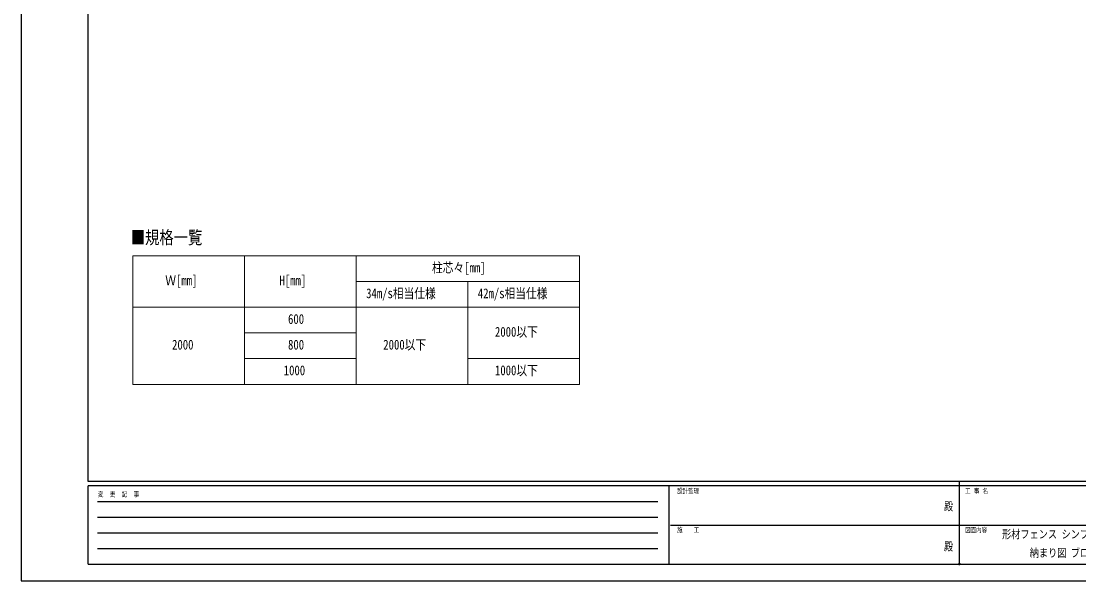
# Model space of a CAD drawing. Units: millimetres, scale not verified. Extents: x -4205 to 4205, y -2970 to 2970.
# Drawn here: x -4205 to 530, y -2970 to -464 of the extents above; entities that cross this region are included whole.
import ezdxf
from ezdxf.enums import TextEntityAlignment as Align

# ---------------------------------------------------------------- set-up
doc = ezdxf.new("R2010")
doc.units = ezdxf.units.MM
doc.header["$LTSCALE"] = 16
doc.header["$PDMODE"] = 32
doc.header["$PDSIZE"] = 8
doc.layers.add('0-1_TABLE1', color=7, linetype='Continuous', lineweight=18)
doc.layers.add('0-2_USER1', color=3, linetype='Continuous')
doc.layers.add('0-5_YKK_ZWAK', color=7, linetype='Continuous')
doc.styles.add('ＭＳ ゴシック', font='')
doc.styles.get('ＭＳ ゴシック').set_extended_font_data('MS Gothic')

msp = doc.modelspace()

# ---------------------------------------------------------------- linework, layer by layer
at = {"layer": '0-1_TABLE1'}
for p, q in [((-3705.71, -1515.3), (-1705.71, -1515.3)), ((-3705.71, -1515.3), (-3705.71, -2090.3)), ((-3205.71, -1515.3), (-3205.71, -2090.3)), ((-2705.71, -1515.3), (-2705.71, -2090.3)), ((-1705.71, -1515.3), (-1705.71, -2090.3)), ((-2705.71, -1630.3), (-1705.71, -1630.3)), ((-2205.71, -1630.3), (-2205.71, -2090.3)), ((-3705.71, -1745.3), (-1705.71, -1745.3)), ((-3205.71, -1860.3), (-2705.71, -1860.3)), ((-3205.71, -1975.3), (-2705.71, -1975.3)), ((-2205.71, -1975.3), (-1705.71, -1975.3)), ((-3705.71, -2090.3), (-1705.71, -2090.3))]:
    msp.add_line(p, q, dxfattribs=at)
at = {"layer": '0-5_YKK_ZWAK'}
for p, q in [((-3904.98, -2525), (-3904.98, 2775)), ((3895.02, -2525), (-3904.98, -2525)), ((-1304.98, -2545), (-3904.98, -2545)), ((-3904.98, -2895), (-3904.98, -2545)), ((-1304.98, -2545), (-1304.98, -2895)), ((-4.98, -2545), (-1304.98, -2545)), ((-4.98, -2525), (-4.98, -2895)), ((1295.02, -2545), (-4.98, -2545)), ((-3862.48, -2615), (-1354.98, -2615)), ((-3862.48, -2685), (-1354.98, -2685)), ((-1297.48, -2720), (-4.98, -2720)), ((-4.98, -2720), (1295.02, -2720)), ((-3862.48, -2755), (-1354.98, -2755)), ((-3862.48, -2825), (-1354.98, -2825)), ((-3904.98, -2895), (-1304.98, -2895)), ((-1304.98, -2895), (-4.98, -2895)), ((-4.98, -2895), (1295.02, -2895))]:
    msp.add_line(p, q, dxfattribs=at)
msp.add_lwpolyline([(-4205, -2970), (4205, -2970), (4205, 2970), (-4205, 2970)], close=True, dxfattribs=at)
msp.add_point((-4.98, -2895), dxfattribs=at)

# ---------------------------------------------------------------- texts
at = {"layer": '0-1_TABLE1', "style": 'ＭＳ ゴシック', "width": 0.8}
for s, p in [('柱芯々[mm]', (-2365.71, -1602.8)), ('Ｗ[mm]', (-3559.71, -1660.3)), ('H[mm]', (-3048.51, -1660.3)), ('34m/s相当仕様', (-2660.51, -1717.8)), ('42m/s相当仕様', (-2160.51, -1717.8)), ('600', (-3010.11, -1832.8)), ('2000以下', (-2083.71, -1890.3)), ('2000', (-3529.31, -1947.8)), ('800', (-3010.11, -1947.8)), ('2000以下', (-2583.71, -1947.8)), ('1000', (-3029.31, -2062.8)), ('1000以下', (-2083.71, -2062.8))]:
    msp.add_text(s, height=43.99, dxfattribs=at).set_placement(p, align=Align.BOTTOM_LEFT)
at = {"layer": '0-2_USER1', "style": 'ＭＳ ゴシック', "width": 0.8}
for s, height, p in [('■規格一覧', 58.65, (-3714.24, -1479.72)), ('形材フェンス シンプレオフェンス YB2型', 36.66, (186.35, -2790.83)), (' 納まり図 ブロック建て 自由柱', 36.66, (290.35, -2874.17))]:
    msp.add_text(s, height=height, dxfattribs=at).set_placement(p, align=Align.BOTTOM_LEFT)
at = {"layer": '0-5_YKK_ZWAK', "style": 'ＭＳ ゴシック', "width": 0.8}
for s, height, p in [('設計監理', 21.99, (-1268.31, -2585)), ('工 事 名', 21.99, (21.27, -2585)), ('変  更  記  事', 21.99, (-3861.31, -2600)), ('殿', 36.66, (-73.67, -2665.83)), ('施\u3000\u3000工', 21.99, (-1268.31, -2760)), ('図面内容', 21.99, (21.27, -2760)), ('殿', 36.66, (-73.67, -2845.83))]:
    msp.add_text(s, height=height, dxfattribs=at).set_placement(p, align=Align.BOTTOM_LEFT)

doc.saveas('drawing.dxf')
